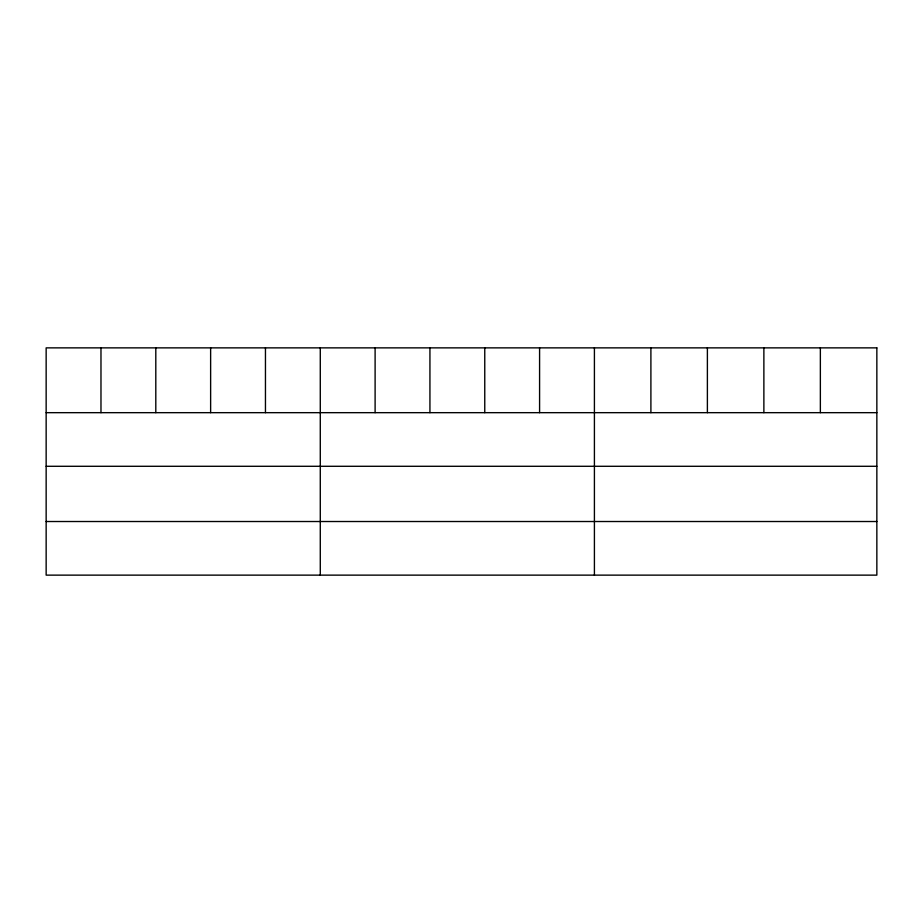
<?xml version="1.0" encoding="UTF-8"?>
<svg xmlns="http://www.w3.org/2000/svg" width="923" height="923" viewBox="0 0 923 923"><rect width="100%" height="100%" fill="white"/><g stroke="black" fill="none" stroke-linecap="round" stroke-linejoin="round"><path stroke-width="1.38" d="M46.15 412.673L876.85 412.673M46.15 466.288L876.85 466.288M46.15 521.518L876.85 521.518M820.362 347.867L820.362 412.673M763.875 347.867L763.875 412.673M707.387 347.867L707.387 412.673M650.9 347.867L650.9 412.673M594.412 347.867L594.412 575.133M539.586 347.867L539.586 412.673M484.76 347.867L484.76 412.673M429.933 347.867L429.933 412.673M375.107 347.867L375.107 412.673M320.281 347.867L320.281 575.133M265.455 347.867L265.455 412.673M210.629 347.867L210.629 412.673M155.802 347.867L155.802 412.673M100.976 347.867L100.976 412.673M876.85 347.867L46.15 347.867L46.15 575.133L876.85 575.133L876.85 347.867"/></g></svg>
